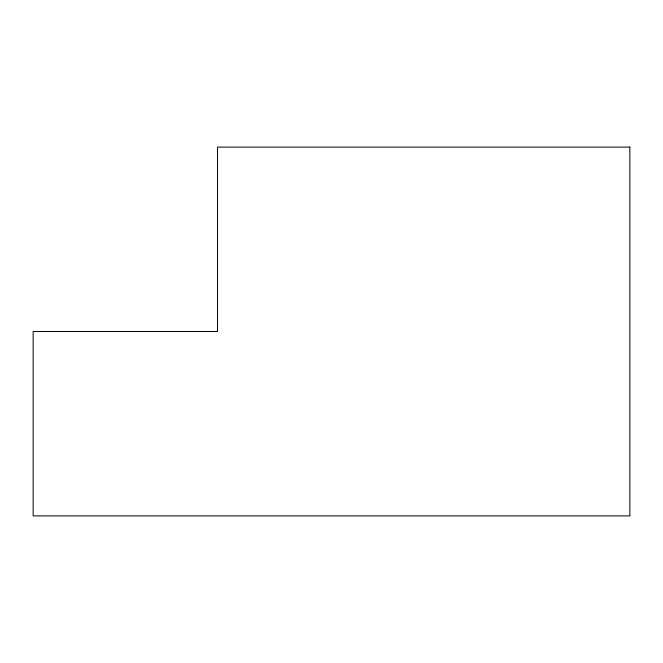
<?xml version="1.0" encoding="UTF-8"?>
<svg xmlns="http://www.w3.org/2000/svg" width="663" height="663" viewBox="0 0 663 663"><rect width="100%" height="100%" fill="white"/><g stroke="black" fill="none" stroke-linecap="round" stroke-linejoin="round"><path stroke-width="0.99" d="M629.85 147.111L217.539 147.111L217.539 331.5L33.15 331.5L33.15 515.889L629.85 515.889L629.85 147.111"/></g></svg>
